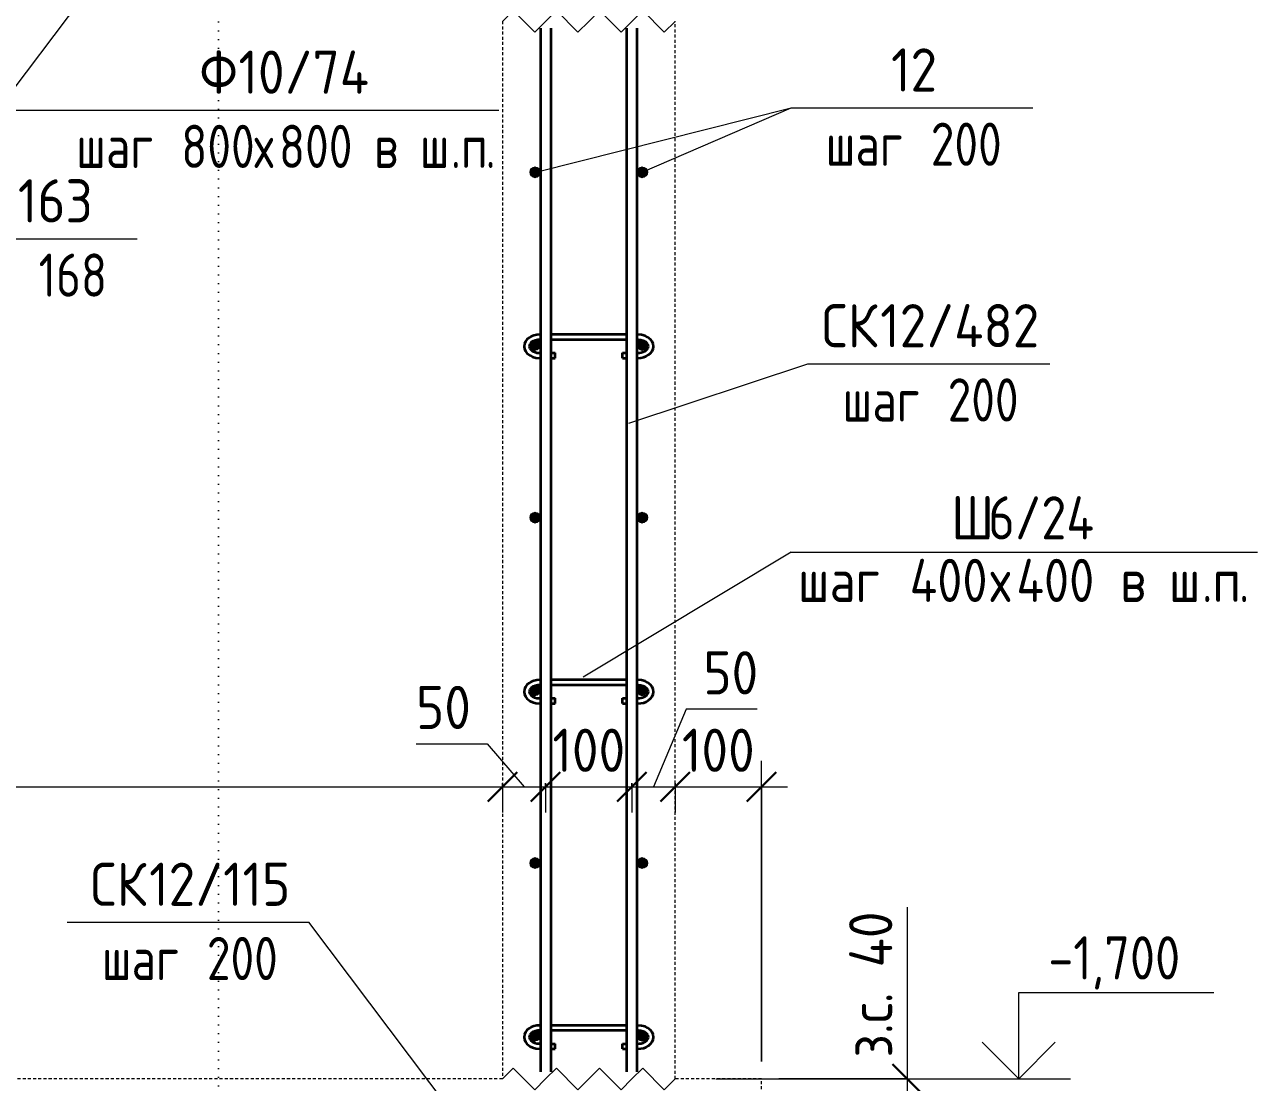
# Model space of a CAD drawing. Header units: millimetres. Extents: x 29094 to 49369, y -2577 to 78616.
# Drawn here: x 47941 to 49369, y -1704 to -479 of the extents above; entities that cross this region are included whole.
import ezdxf

# ---------------------------------------------------------------- set-up
doc = ezdxf.new("R2010")
doc.units = ezdxf.units.MM
doc.linetypes.add('01 Штриховая _4 мм_', pattern=[6, 3.5, -2.5])
doc.linetypes.add('04 Пунктир 10мм', pattern=[10, 0, -10])
for name, color, linetype, lineweight in [('AA_Dim', 7, 'Continuous', 9), ('AA_Dim-20', 7, 'Continuous', 9), ('AA_Oformlenie', 7, 'Continuous', 9), ('AA_Razrez', 7, 'Continuous', 9), ('AA_Vinoska', 7, 'Continuous', 9), ('AA_Visotnaya otmetka', 7, 'Continuous', 9), ('KR_Armatura', 7, 'Continuous', 20), ('KR_Armatura_Tonkie', 7, 'Continuous', 20)]:
    doc.layers.add(name, color=color, linetype=linetype, lineweight=lineweight)
doc.layers.add('AF_Stena_Опалубка', color=7, linetype='Continuous', lineweight=20, true_color=0x0063c6)
doc.layers.add('KR_Fundament', color=7, linetype='Continuous', lineweight=20, true_color=0x804000)
doc.styles.add('ISOCPEUR_2', font='isocpeur.TTF', dxfattribs={"width": 0.9, "height": 50})
doc.styles.add('ISOCPEUR_3', font='isocpeur.TTF', dxfattribs={"width": 0.8, "height": 50})
doc.styles.add('ISOCPEUR_4', font='isocpeur.TTF', dxfattribs={"width": 0.85, "height": 50})
doc.dimstyles.new('00_Точн_3_знака__прозр_', dxfattribs={"dimscale": 304.8, "dimtxt": 50.137748, "dimasz": 0.111549, "dimexe": 0.098425, "dimexo": 0.065617, "dimgap": 0.006562, "dimtad": 1, "dimdec": 3, "dimrnd": 0.001, "dimdsep": 46, "dimtxsty": 'ISOCPEUR_2', "dimblk1": 'OBLIQUE', "dimblk2": 'OBLIQUE', "dimsah": 1, "dimcen": 0.09, "dimdle": 0.098425, "dimazin": 0, "dimtfac": 1, "dimtdec": 4, "dimtix": 1, "dimtmove": 0, "dimatfit": 3, "dimfxl": 1, "dimtvp": 1, "dimtolj": 1, "dimtzin": 0, "dimlwd": 18, "dimlwe": 18, "dimarcsym": 2})
doc.dimstyles.new('00_Точн_3_знака__прозр__1', dxfattribs={"dimscale": 304.8, "dimtxt": 50.137748, "dimasz": 0.111549, "dimexe": 0.098425, "dimexo": 0.065617, "dimgap": 0.006562, "dimtad": 1, "dimdec": 3, "dimrnd": 0.001, "dimdsep": 46, "dimtxsty": 'ISOCPEUR_2', "dimblk1": 'OBLIQUE', "dimblk2": 'OBLIQUE', "dimsah": 1, "dimcen": 0.09, "dimdle": 0.098425, "dimazin": 0, "dimtfac": 1, "dimtdec": 4, "dimtix": 1, "dimtmove": 1, "dimatfit": 3, "dimfxl": 1, "dimtvp": 1, "dimtolj": 1, "dimtzin": 0, "dimlwd": 18, "dimlwe": 18, "dimarcsym": 2})

# ---------------------------------------------------------------- blocks, each defined once
blk = doc.blocks.new('Последовательность узлов - 3мм масшт20 маскировка-904226-В-В Арм')
at = {"layer": 'AA_Oformlenie'}
for p, q in [((76335, -475.1), (76347.5, -462.6)), ((76347.5, -462.6), (76372.5, -487.6)), ((76385, -475.1), (76397.5, -462.6)), ((76397.5, -462.6), (76422.5, -487.6)), ((76435, -475.1), (76447.5, -462.6)), ((76447.5, -462.6), (76472.5, -487.6)), ((76485, -475.1), (76497.5, -462.6)), ((76497.5, -462.6), (76522.5, -487.6)), ((76385, -475.1), (76372.5, -487.6)), ((76435, -475.1), (76422.5, -487.6)), ((76485, -475.1), (76472.5, -487.6)), ((76535, -475.1), (76522.5, -487.6))]:
    blk.add_line(p, q, dxfattribs=at)
blk = doc.blocks.new('Высотные отметки - Стрелка вверх-400292-В-В Арм')
at = {"layer": 'AA_Vinoska'}
for p, q in [((78422.9, -1600), (78648.9, -1600)), ((78422.9, -1700), (78422.9, -1600)), ((78422.9, -1700), (78380.5, -1657.6)), ((78422.9, -1700), (78465.3, -1657.6)), ((78362.9, -1700), (78482.9, -1700))]:
    blk.add_line(p, q, dxfattribs=at)
blk = doc.blocks.new('DIMBLOCK104-В-В Арм')
at = {"layer": 'AA_Dim-20', "color": 30, "lineweight": 30, "true_color": 0xff8000, "transparency": 16777216}
for p, q in [((47204.6, -1361.6), (47221.6, -1344.6)), ((48494.6, -1361.6), (48511.6, -1344.6)), ((47204.6, -1361.6), (47187.6, -1378.6)), ((48494.6, -1361.6), (48477.6, -1378.6))]:
    blk.add_line(p, q, dxfattribs=at)
at = {"layer": 'AA_Dim-20', "color": 30, "lineweight": 18, "true_color": 0xff8000, "transparency": 16777216}
for p, q in [((47204.6, -1357.5), (47204.6, -1391.6)), ((47204.6, -1361.6), (47204.6, -1357.5)), ((47204.6, -1361.6), (48494.6, -1361.6)), ((48494.6, -1357.5), (48494.6, -1391.6)), ((48494.6, -1361.6), (48494.6, -1357.5))]:
    blk.add_line(p, q, dxfattribs=at)
at = {"layer": 'AA_Dim-20', "color": 0, "lineweight": 18, "transparency": 16777216, "insert": (47791.9, -1294.4), "char_height": 50, "width": 138.494, "attachment_point": 1, "line_spacing_factor": 1.135194, "style": 'ISOCPEUR_2'}
blk.add_mtext('1290', dxfattribs=at)
blk = doc.blocks.new('_Oblique')
at = {"color": 0, "linetype": 'ByBlock', "lineweight": -2}
blk.add_line((-0.5, -0.5), (0.5, 0.5), dxfattribs=at)
blk = doc.blocks.new('DIMBLOCK105-В-В Арм')
at = {"layer": 'AA_Dim-20', "color": 30, "lineweight": 18, "true_color": 0xff8000, "transparency": 16777216}
for p, q in [((48394.5, -1312), (48477, -1312)), ((48477, -1312), (48519.6, -1361.6)), ((48494.6, -1357.5), (48494.6, -1391.6)), ((48494.6, -1361.6), (48494.6, -1357.5)), ((48494.6, -1361.6), (48544.6, -1361.6)), ((48544.6, -1357.5), (48544.6, -1391.6)), ((48544.6, -1361.6), (48544.6, -1357.5))]:
    blk.add_line(p, q, dxfattribs=at)
at = {"layer": 'AA_Dim-20', "color": 30, "lineweight": 30, "true_color": 0xff8000, "transparency": 16777216}
for p, q in [((48494.6, -1361.6), (48511.6, -1344.6)), ((48544.6, -1361.6), (48561.6, -1344.6)), ((48494.6, -1361.6), (48477.6, -1378.6)), ((48544.6, -1361.6), (48527.6, -1378.6))]:
    blk.add_line(p, q, dxfattribs=at)
at = {"layer": 'AA_Dim-20', "color": 0, "lineweight": 18, "transparency": 16777216, "insert": (48394.5, -1244.8), "char_height": 50, "width": 74.923, "attachment_point": 1, "line_spacing_factor": 1.135194, "style": 'ISOCPEUR_2'}
blk.add_mtext('50', dxfattribs=at)
blk = doc.blocks.new('DIMBLOCK106-В-В Арм')
at = {"layer": 'AA_Dim-20', "color": 30, "lineweight": 30, "true_color": 0xff8000, "transparency": 16777216}
for p, q in [((48544.6, -1361.6), (48561.6, -1344.6)), ((48644.6, -1361.6), (48661.6, -1344.6)), ((48544.6, -1361.6), (48527.6, -1378.6)), ((48644.6, -1361.6), (48627.6, -1378.6))]:
    blk.add_line(p, q, dxfattribs=at)
at = {"layer": 'AA_Dim-20', "color": 30, "lineweight": 18, "true_color": 0xff8000, "transparency": 16777216}
for p, q in [((48544.6, -1357.5), (48544.6, -1391.6)), ((48544.6, -1361.6), (48544.6, -1357.5)), ((48544.6, -1361.6), (48644.6, -1361.6)), ((48644.6, -1357.5), (48644.6, -1391.6)), ((48644.6, -1361.6), (48644.6, -1357.5))]:
    blk.add_line(p, q, dxfattribs=at)
at = {"layer": 'AA_Dim-20', "color": 0, "lineweight": 18, "transparency": 16777216, "insert": (48552.5, -1294.4), "char_height": 50, "width": 101.032, "attachment_point": 1, "line_spacing_factor": 1.135194, "style": 'ISOCPEUR_2'}
blk.add_mtext('100', dxfattribs=at)
blk = doc.blocks.new('DIMBLOCK107-В-В Арм')
at = {"layer": 'AA_Dim-20', "color": 30, "lineweight": 18, "true_color": 0xff8000, "transparency": 16777216}
for p, q in [((48707.2, -1271.8), (48669.6, -1361.6)), ((48789.6, -1271.8), (48707.2, -1271.8)), ((48644.6, -1357.5), (48644.6, -1391.6)), ((48644.6, -1361.6), (48644.6, -1357.5)), ((48644.6, -1361.6), (48694.6, -1361.6)), ((48694.6, -1357.5), (48694.6, -1391.6)), ((48694.6, -1361.6), (48694.6, -1357.5))]:
    blk.add_line(p, q, dxfattribs=at)
at = {"layer": 'AA_Dim-20', "color": 30, "lineweight": 30, "true_color": 0xff8000, "transparency": 16777216}
for p, q in [((48644.6, -1361.6), (48661.6, -1344.6)), ((48694.6, -1361.6), (48711.6, -1344.6)), ((48644.6, -1361.6), (48627.6, -1378.6)), ((48694.6, -1361.6), (48677.6, -1378.6))]:
    blk.add_line(p, q, dxfattribs=at)
at = {"layer": 'AA_Dim-20', "color": 0, "lineweight": 18, "transparency": 16777216, "insert": (48727.2, -1204.7), "char_height": 50, "width": 74.923, "attachment_point": 1, "line_spacing_factor": 1.135194, "style": 'ISOCPEUR_2'}
blk.add_mtext('50', dxfattribs=at)
blk = doc.blocks.new('DIMBLOCK108-В-В Арм')
at = {"layer": 'AA_Dim-20', "color": 30, "lineweight": 18, "true_color": 0xff8000, "transparency": 16777216}
for p, q in [((48794.6, -1680), (48794.6, -1331.6)), ((48694.6, -1357.5), (48694.6, -1391.6)), ((48694.6, -1361.6), (48694.6, -1357.5)), ((48694.6, -1361.6), (48824.6, -1361.6)), ((48794.6, -1361.6), (48794.6, -1680))]:
    blk.add_line(p, q, dxfattribs=at)
at = {"layer": 'AA_Dim-20', "color": 30, "lineweight": 30, "true_color": 0xff8000, "transparency": 16777216}
for p, q in [((48694.6, -1361.6), (48711.6, -1344.6)), ((48794.6, -1361.6), (48811.6, -1344.6)), ((48694.6, -1361.6), (48677.6, -1378.6)), ((48794.6, -1361.6), (48777.6, -1378.6))]:
    blk.add_line(p, q, dxfattribs=at)
at = {"layer": 'AA_Dim-20', "color": 0, "lineweight": 18, "transparency": 16777216, "insert": (48702.5, -1294.4), "char_height": 50, "width": 101.032, "attachment_point": 1, "line_spacing_factor": 1.135194, "style": 'ISOCPEUR_2'}
blk.add_mtext('100', dxfattribs=at)
blk = doc.blocks.new('DIMBLOCK115-В-В Арм')
at = {"layer": 'AA_Dim-20', "color": 30, "lineweight": 18, "true_color": 0xff8000, "transparency": 16777216}
for p, q in [((48963.3, -1501.1), (48963.3, -1695.2)), ((48963.3, -1670), (48963.3, -1770)), ((48963.3, -1695.2), (48963.3, -1720)), ((48814.6, -1700), (48993.3, -1700)), ((48963.3, -1700), (48814.6, -1700)), ((48774.6, -1740), (48993.3, -1740)), ((48963.3, -1740), (48774.6, -1740))]:
    blk.add_line(p, q, dxfattribs=at)
at = {"layer": 'AA_Dim-20', "color": 30, "lineweight": 30, "true_color": 0xff8000, "transparency": 16777216}
for p, q in [((48963.3, -1700), (48946.3, -1683)), ((48963.3, -1700), (48980.3, -1717)), ((48963.3, -1740), (48946.3, -1723)), ((48963.3, -1740), (48980.3, -1757))]:
    blk.add_line(p, q, dxfattribs=at)
at = {"layer": 'AA_Dim-20', "color": 0, "lineweight": 18, "transparency": 16777216, "insert": (48896.1, -1675.2), "char_height": 50, "width": 208.876, "attachment_point": 1, "rotation": 90, "line_spacing_factor": 1.135194, "style": 'ISOCPEUR_2'}
blk.add_mtext('з.с. 40', dxfattribs=at)
blk = doc.blocks.new('042_М_Арматуры - Диам длина поз _ Шаг-2260295-В-В Арм')
at = {"layer": 'AA_Vinoska'}
blk.add_line((78178.8, -871.7), (78458.8, -871.7), dxfattribs=at)
blk = doc.blocks.new('044_М_Универсальная с полкой - Марка_Комментарий полка 27-3828024-В-В Арм')
at = {"layer": 'AA_Vinoska'}
blk.add_line((78159.3, -1089.8), (78699.3, -1089.8), dxfattribs=at)
blk = doc.blocks.new('042_М_Арматуры - Диам длина поз _ Комментарий-2260297-В-В Арм')
at = {"layer": 'AA_Vinoska'}
blk.add_line((77320.9, -1518.6), (77600.9, -1518.6), dxfattribs=at)
blk = doc.blocks.new('042_М_Арматуры - Диам длина поз _ Комментарий полка 25-3827468-В-В Арм')
at = {"layer": 'AA_Vinoska'}
blk.add_line((77575.7, -2247.7), (78075.7, -2247.7), dxfattribs=at)

msp = doc.modelspace()

# ---------------------------------------------------------------- hatches: boundary and pattern name
at = {"layer": 'KR_Armatura', "lineweight": 9}
h = msp.add_hatch(color=256, dxfattribs=at)
edge = h.paths.add_edge_path()
edge.add_arc((48532.5748, -650), 6, 0, 360)
for points in [[(48532.5748, -656), (48537.7709, -653), (48537.7709, -647), (48532.5748, -644), (48527.3786, -647), (48527.3786, -653)], [(48656.5748, -656), (48661.7709, -653), (48661.7709, -647), (48656.5748, -644), (48651.3786, -647), (48651.3786, -653)], [(48532.5748, -856), (48537.7709, -853), (48537.7709, -847), (48532.5748, -844), (48527.3786, -847), (48527.3786, -853)], [(48656.5748, -856), (48661.7709, -853), (48661.7709, -847), (48656.5748, -844), (48651.3786, -847), (48651.3786, -853)], [(48532.5748, -1056), (48537.7709, -1053), (48537.7709, -1047), (48532.5748, -1044), (48527.3786, -1047), (48527.3786, -1053)], [(48656.5748, -1056), (48661.7709, -1053), (48661.7709, -1047), (48656.5748, -1044), (48651.3786, -1047), (48651.3786, -1053)], [(48532.5748, -1256), (48537.7709, -1253), (48537.7709, -1247), (48532.5748, -1244), (48527.3786, -1247), (48527.3786, -1253)], [(48656.5748, -1256), (48661.7709, -1253), (48661.7709, -1247), (48656.5748, -1244), (48651.3786, -1247), (48651.3786, -1253)], [(48532.5748, -1456), (48537.7709, -1453), (48537.7709, -1447), (48532.5748, -1444), (48527.3786, -1447), (48527.3786, -1453)], [(48656.5748, -1456), (48661.7709, -1453), (48661.7709, -1447), (48656.5748, -1444), (48651.3786, -1447), (48651.3786, -1453)], [(48532.5748, -1656), (48537.7709, -1653), (48537.7709, -1647), (48532.5748, -1644), (48527.3786, -1647), (48527.3786, -1653)], [(48656.5748, -1656), (48661.7709, -1653), (48661.7709, -1647), (48656.5748, -1644), (48651.3786, -1647), (48651.3786, -1653)]]:
    msp.add_hatch(color=256, dxfattribs=at).paths.add_polyline_path(points)
h = msp.add_hatch(color=256, dxfattribs=at)
edge = h.paths.add_edge_path()
edge.add_arc((48656.5748, -650), 6, 0, 360)
h = msp.add_hatch(color=256, dxfattribs=at)
edge = h.paths.add_edge_path()
edge.add_arc((48532.5748, -850), 6, 0, 360)
h = msp.add_hatch(color=256, dxfattribs=at)
edge = h.paths.add_edge_path()
edge.add_arc((48656.5748, -850), 6, 0, 360)
h = msp.add_hatch(color=256, dxfattribs=at)
edge = h.paths.add_edge_path()
edge.add_arc((48532.5748, -1050), 6, 0, 360)
h = msp.add_hatch(color=256, dxfattribs=at)
edge = h.paths.add_edge_path()
edge.add_arc((48656.5748, -1050), 6, 0, 360)
h = msp.add_hatch(color=256, dxfattribs=at)
edge = h.paths.add_edge_path()
edge.add_arc((48532.5748, -1250), 6, 0, 360)
h = msp.add_hatch(color=256, dxfattribs=at)
edge = h.paths.add_edge_path()
edge.add_arc((48656.5748, -1250), 6, 0, 360)
h = msp.add_hatch(color=256, dxfattribs=at)
edge = h.paths.add_edge_path()
edge.add_arc((48532.5748, -1450), 6, 0, 360)
h = msp.add_hatch(color=256, dxfattribs=at)
edge = h.paths.add_edge_path()
edge.add_arc((48656.5748, -1450), 6, 0, 360)
h = msp.add_hatch(color=256, dxfattribs=at)
edge = h.paths.add_edge_path()
edge.add_arc((48532.5748, -1650), 6, 0, 360)
h = msp.add_hatch(color=256, dxfattribs=at)
edge = h.paths.add_edge_path()
edge.add_arc((48656.5748, -1650), 6, 0, 360)

# ---------------------------------------------------------------- linework, layer by layer
at = {"layer": 'AA_Razrez', "color": 7, "linetype": '04 Пунктир 10мм', "true_color": 0xffffff}
msp.add_line((48165.9293, 655.2556), (48165.9293, -2532.5839), dxfattribs=at)
at = {"layer": 'AA_Vinoska'}
for p, q in [((48104.338, -320.0537), (47909.5809, -578.0342)), ((47909.5809, -578.0342), (47990.5191, -578.0342)), ((48533.1584, -649.7702), (48828.839, -575.5328)), ((48656.5748, -650), (48828.839, -575.5328)), ((48640.8024, -940.6447), (48848.4148, -871.6867)), ((48588.2644, -1234.4382), (48828.839, -1089.768)), ((48436.7579, -1738.9768), (48270.5191, -1518.5966))]:
    msp.add_line(p, q, dxfattribs=at)
at = {"layer": 'AA_Visotnaya otmetka', "color": 92, "true_color": 0x00cc00}
for p, q in [((48741.6306, -1700), (48905.5944, -1700)), ((48905.5944, -1700), (49092.4849, -1700))]:
    msp.add_line(p, q, dxfattribs=at)
at = {"layer": 'AF_Stena_Опалубка', "linetype": '01 Штриховая _4 мм_'}
for p, q in [((48494.5748, -475.038), (48494.5748, -1700)), ((48694.5748, -1700), (48694.5748, -475.038))]:
    msp.add_line(p, q, dxfattribs=at)
at = {"layer": 'KR_Armatura', "lineweight": 9}
for p, q in [((48532.5748, -644), (48527.3786, -647)), ((48527.3786, -647), (48527.3786, -653)), ((48527.3786, -653), (48532.5748, -656)), ((48537.7709, -647), (48532.5748, -644)), ((48532.5748, -656), (48537.7709, -653)), ((48537.7709, -653), (48537.7709, -647)), ((48656.5748, -644), (48651.3786, -647)), ((48651.3786, -647), (48651.3786, -653)), ((48651.3786, -653), (48656.5748, -656)), ((48661.7709, -647), (48656.5748, -644)), ((48656.5748, -656), (48661.7709, -653)), ((48661.7709, -653), (48661.7709, -647)), ((48532.5748, -844), (48527.3786, -847)), ((48527.3786, -847), (48527.3786, -853)), ((48527.3786, -853), (48532.5748, -856)), ((48537.7709, -847), (48532.5748, -844)), ((48532.5748, -856), (48537.7709, -853)), ((48537.7709, -853), (48537.7709, -847)), ((48656.5748, -844), (48651.3786, -847)), ((48651.3786, -847), (48651.3786, -853)), ((48651.3786, -853), (48656.5748, -856)), ((48661.7709, -847), (48656.5748, -844)), ((48656.5748, -856), (48661.7709, -853)), ((48661.7709, -853), (48661.7709, -847)), ((48532.5748, -1044), (48527.3786, -1047)), ((48527.3786, -1047), (48527.3786, -1053)), ((48527.3786, -1053), (48532.5748, -1056)), ((48537.7709, -1047), (48532.5748, -1044)), ((48532.5748, -1056), (48537.7709, -1053)), ((48537.7709, -1053), (48537.7709, -1047)), ((48656.5748, -1044), (48651.3786, -1047)), ((48651.3786, -1047), (48651.3786, -1053)), ((48651.3786, -1053), (48656.5748, -1056)), ((48661.7709, -1047), (48656.5748, -1044)), ((48656.5748, -1056), (48661.7709, -1053)), ((48661.7709, -1053), (48661.7709, -1047)), ((48532.5748, -1244), (48527.3786, -1247)), ((48527.3786, -1247), (48527.3786, -1253)), ((48527.3786, -1253), (48532.5748, -1256)), ((48537.7709, -1247), (48532.5748, -1244)), ((48532.5748, -1256), (48537.7709, -1253)), ((48537.7709, -1253), (48537.7709, -1247)), ((48656.5748, -1244), (48651.3786, -1247)), ((48651.3786, -1247), (48651.3786, -1253)), ((48651.3786, -1253), (48656.5748, -1256)), ((48661.7709, -1247), (48656.5748, -1244)), ((48656.5748, -1256), (48661.7709, -1253)), ((48661.7709, -1253), (48661.7709, -1247)), ((48532.5748, -1444), (48527.3786, -1447)), ((48527.3786, -1447), (48527.3786, -1453)), ((48527.3786, -1453), (48532.5748, -1456)), ((48537.7709, -1447), (48532.5748, -1444)), ((48532.5748, -1456), (48537.7709, -1453)), ((48537.7709, -1453), (48537.7709, -1447)), ((48656.5748, -1444), (48651.3786, -1447)), ((48651.3786, -1447), (48651.3786, -1453)), ((48651.3786, -1453), (48656.5748, -1456)), ((48661.7709, -1447), (48656.5748, -1444)), ((48656.5748, -1456), (48661.7709, -1453)), ((48661.7709, -1453), (48661.7709, -1447)), ((48532.5748, -1644), (48527.3786, -1647)), ((48527.3786, -1647), (48527.3786, -1653)), ((48527.3786, -1653), (48532.5748, -1656)), ((48537.7709, -1647), (48532.5748, -1644)), ((48532.5748, -1656), (48537.7709, -1653)), ((48537.7709, -1653), (48537.7709, -1647)), ((48656.5748, -1644), (48651.3786, -1647)), ((48651.3786, -1647), (48651.3786, -1653)), ((48651.3786, -1653), (48656.5748, -1656)), ((48661.7709, -1647), (48656.5748, -1644)), ((48656.5748, -1656), (48661.7709, -1653)), ((48661.7709, -1653), (48661.7709, -1647))]:
    msp.add_line(p, q, dxfattribs=at)
for centre in [(48532.5748, -650), (48656.5748, -650), (48532.5748, -850), (48656.5748, -850), (48532.5748, -1050), (48656.5748, -1050), (48532.5748, -1250), (48656.5748, -1250), (48532.5748, -1450), (48656.5748, -1450), (48532.5748, -1650), (48656.5748, -1650)]:
    msp.add_circle(centre, 6, dxfattribs=at)
at = {"layer": 'KR_Armatura_Tonkie', "lineweight": 35}
for p, q in [((48538.5748, -483.2984), (48538.5748, -1692)), ((48550.5748, -483.2984), (48550.5748, -1692)), ((48638.5748, -1692), (48638.5748, -483.2984)), ((48650.5748, -1692), (48650.5748, -483.2984)), ((48525.2361, -841.6571), (48522.9222, -843.6534)), ((48527.9596, -840.0751), (48525.2361, -841.6571)), ((48530.9912, -838.9283), (48527.9596, -840.0751)), ((48534.2306, -838.233), (48530.9912, -838.9283)), ((48537.5748, -838), (48534.2306, -838.233)), ((48538.5748, -838), (48537.5748, -838)), ((48638.5748, -838), (48550.5748, -838)), ((48651.5748, -838), (48650.5748, -838)), ((48651.7849, -838.0009), (48651.5748, -838)), ((48655.7427, -838.3638), (48651.7849, -838.0009)), ((48659.7063, -839.4462), (48655.7427, -838.3638)), ((48662.5964, -840.8128), (48659.7063, -839.4462)), ((48666.2273, -843.6534), (48662.5964, -840.8128)), ((48519.9751, -848.725), (48519.5748, -851.6066)), ((48519.5748, -851.6066), (48519.9751, -854.4882)), ((48521.128, -846.0313), (48519.9751, -848.725)), ((48519.9751, -854.4882), (48521.128, -857.1819)), ((48522.9222, -843.6534), (48521.128, -846.0313)), ((48526.3051, -849.064), (48525.5748, -851.6066)), ((48525.5748, -851.6066), (48525.9399, -852.8779)), ((48525.9399, -852.8779), (48526.3051, -854.1492)), ((48527.2832, -847.7743), (48526.3051, -849.064)), ((48526.3051, -854.1492), (48527.2832, -855.4389)), ((48528.7002, -846.5561), (48527.2832, -847.7743)), ((48527.2832, -855.4389), (48529.5646, -857.2109)), ((48529.5646, -846.0023), (48528.7002, -846.5561)), ((48531.5644, -845.0587), (48529.5646, -846.0023)), ((48533.8497, -844.39), (48531.5644, -845.0587)), ((48535.6867, -844.0984), (48533.8497, -844.39)), ((48537.5748, -844), (48535.6867, -844.0984)), ((48538.5748, -844), (48537.5748, -844)), ((48638.5748, -844), (48550.5748, -844)), ((48651.5748, -844), (48650.5748, -844)), ((48652.2066, -844.011), (48651.5748, -844)), ((48654.6962, -844.2719), (48652.2066, -844.011)), ((48657.5851, -845.0587), (48654.6962, -844.2719)), ((48659.5849, -846.0023), (48657.5851, -845.0587)), ((48661.8663, -847.7743), (48659.5849, -846.0023)), ((48660.4493, -856.6571), (48661.8663, -855.4389)), ((48662.8444, -849.064), (48661.8663, -847.7743)), ((48661.8663, -855.4389), (48662.8444, -854.1492)), ((48663.2096, -850.3353), (48662.8444, -849.064)), ((48662.8444, -854.1492), (48663.5748, -851.6066)), ((48663.5748, -851.6066), (48663.2096, -850.3353)), ((48668.0215, -846.0313), (48666.2273, -843.6534)), ((48669.1744, -848.725), (48668.0215, -846.0313)), ((48668.0215, -857.1819), (48669.1744, -854.4882)), ((48669.5748, -851.6066), (48669.1744, -848.725)), ((48669.1744, -854.4882), (48669.5748, -851.6066)), ((48521.128, -857.1819), (48522.9222, -859.5598)), ((48522.9222, -859.5598), (48526.5531, -862.4004)), ((48526.5531, -862.4004), (48529.4432, -863.767)), ((48529.4432, -863.767), (48533.4068, -864.8494)), ((48529.5646, -857.2109), (48531.5644, -858.1545)), ((48531.5644, -858.1545), (48534.4533, -858.9413)), ((48533.4068, -864.8494), (48537.3646, -865.2123)), ((48534.4533, -858.9413), (48536.9429, -859.2022)), ((48536.9429, -859.2022), (48537.5748, -859.2132)), ((48537.3646, -865.2123), (48537.5748, -865.2132)), ((48537.5748, -859.2132), (48538.5748, -859.2132)), ((48537.5748, -865.2132), (48538.5748, -865.2132)), ((48550.5748, -859.2132), (48555.5748, -859.2132)), ((48550.5748, -865.2132), (48555.5748, -865.2132)), ((48555.5748, -865.2132), (48555.5748, -859.2132)), ((48633.5748, -859.2132), (48638.5748, -859.2132)), ((48633.5748, -865.2132), (48633.5748, -859.2132)), ((48633.5748, -865.2132), (48638.5748, -865.2132)), ((48650.5748, -859.2132), (48651.5748, -859.2132)), ((48650.5748, -865.2132), (48651.5748, -865.2132)), ((48651.5748, -859.2132), (48653.4628, -859.1148)), ((48651.5748, -865.2132), (48654.919, -864.9802)), ((48653.4628, -859.1148), (48655.2998, -858.8232)), ((48654.919, -864.9802), (48658.1583, -864.2849)), ((48655.2998, -858.8232), (48657.5851, -858.1545)), ((48657.5851, -858.1545), (48659.5849, -857.2109)), ((48658.1583, -864.2849), (48661.1899, -863.1382)), ((48659.5849, -857.2109), (48660.4493, -856.6571)), ((48661.1899, -863.1382), (48663.9134, -861.5561)), ((48663.9134, -861.5561), (48666.2273, -859.5598)), ((48666.2273, -859.5598), (48668.0215, -857.1819)), ((48525.2361, -1241.6571), (48522.9222, -1243.6534)), ((48527.9596, -1240.0751), (48525.2361, -1241.6571)), ((48530.9912, -1238.9283), (48527.9596, -1240.0751)), ((48534.2306, -1238.233), (48530.9912, -1238.9283)), ((48537.5748, -1238), (48534.2306, -1238.233)), ((48538.5748, -1238), (48537.5748, -1238)), ((48638.5748, -1238), (48550.5748, -1238)), ((48651.5748, -1238), (48650.5748, -1238)), ((48651.7849, -1238.0009), (48651.5748, -1238)), ((48655.7427, -1238.3638), (48651.7849, -1238.0009)), ((48659.7063, -1239.4462), (48655.7427, -1238.3638)), ((48662.5964, -1240.8128), (48659.7063, -1239.4462)), ((48666.2273, -1243.6534), (48662.5964, -1240.8128)), ((48519.9751, -1248.725), (48519.5748, -1251.6066)), ((48519.5748, -1251.6066), (48519.9751, -1254.4882)), ((48521.128, -1246.0313), (48519.9751, -1248.725)), ((48519.9751, -1254.4882), (48521.128, -1257.1819)), ((48522.9222, -1243.6534), (48521.128, -1246.0313)), ((48525.9399, -1250.3353), (48525.5748, -1251.6066)), ((48525.5748, -1251.6066), (48526.3051, -1254.1492)), ((48526.3051, -1249.064), (48525.9399, -1250.3353)), ((48527.2832, -1247.7743), (48526.3051, -1249.064)), ((48526.3051, -1254.1492), (48527.2832, -1255.4389)), ((48528.7002, -1246.5561), (48527.2832, -1247.7743)), ((48527.2832, -1255.4389), (48529.5646, -1257.2109)), ((48529.5646, -1246.0023), (48528.7002, -1246.5561)), ((48531.5644, -1245.0587), (48529.5646, -1246.0023)), ((48533.8497, -1244.39), (48531.5644, -1245.0587)), ((48535.6867, -1244.0984), (48533.8497, -1244.39)), ((48537.5748, -1244), (48535.6867, -1244.0984)), ((48538.5748, -1244), (48537.5748, -1244)), ((48638.5748, -1244), (48550.5748, -1244)), ((48651.5748, -1244), (48650.5748, -1244)), ((48652.2066, -1244.011), (48651.5748, -1244)), ((48654.6962, -1244.2719), (48652.2066, -1244.011)), ((48657.5851, -1245.0587), (48654.6962, -1244.2719)), ((48659.5849, -1246.0023), (48657.5851, -1245.0587)), ((48661.8663, -1247.7743), (48659.5849, -1246.0023)), ((48660.4493, -1256.6571), (48661.8663, -1255.4389)), ((48662.8444, -1249.064), (48661.8663, -1247.7743)), ((48661.8663, -1255.4389), (48662.8444, -1254.1492)), ((48663.5748, -1251.6066), (48662.8444, -1249.064)), ((48662.8444, -1254.1492), (48663.2096, -1252.8779)), ((48663.2096, -1252.8779), (48663.5748, -1251.6066)), ((48668.0215, -1246.0313), (48666.2273, -1243.6534)), ((48669.1744, -1248.725), (48668.0215, -1246.0313)), ((48668.0215, -1257.1819), (48669.1744, -1254.4882)), ((48669.5748, -1251.6066), (48669.1744, -1248.725)), ((48669.1744, -1254.4882), (48669.5748, -1251.6066)), ((48521.128, -1257.1819), (48522.9222, -1259.5598)), ((48522.9222, -1259.5598), (48526.5531, -1262.4004)), ((48526.5531, -1262.4004), (48529.4432, -1263.767)), ((48529.4432, -1263.767), (48533.4068, -1264.8494)), ((48529.5646, -1257.2109), (48531.5644, -1258.1545)), ((48531.5644, -1258.1545), (48534.4533, -1258.9413)), ((48533.4068, -1264.8494), (48537.3646, -1265.2123)), ((48534.4533, -1258.9413), (48536.9429, -1259.2022)), ((48536.9429, -1259.2022), (48537.5748, -1259.2132)), ((48537.3646, -1265.2123), (48537.5748, -1265.2132)), ((48537.5748, -1259.2132), (48538.5748, -1259.2132)), ((48537.5748, -1265.2132), (48538.5748, -1265.2132)), ((48550.5748, -1259.2132), (48555.5748, -1259.2132)), ((48550.5748, -1265.2132), (48555.5748, -1265.2132)), ((48555.5748, -1265.2132), (48555.5748, -1259.2132)), ((48633.5748, -1259.2132), (48638.5748, -1259.2132)), ((48633.5748, -1265.2132), (48633.5748, -1259.2132)), ((48633.5748, -1265.2132), (48638.5748, -1265.2132)), ((48650.5748, -1259.2132), (48651.5748, -1259.2132)), ((48650.5748, -1265.2132), (48651.5748, -1265.2132)), ((48651.5748, -1259.2132), (48653.4628, -1259.1148)), ((48651.5748, -1265.2132), (48654.919, -1264.9802)), ((48653.4628, -1259.1148), (48655.2998, -1258.8232)), ((48654.919, -1264.9802), (48658.1583, -1264.2849)), ((48655.2998, -1258.8232), (48657.5851, -1258.1545)), ((48657.5851, -1258.1545), (48659.5849, -1257.2109)), ((48658.1583, -1264.2849), (48661.1899, -1263.1382)), ((48659.5849, -1257.2109), (48660.4493, -1256.6571)), ((48661.1899, -1263.1382), (48663.9134, -1261.5561)), ((48663.9134, -1261.5561), (48666.2273, -1259.5598)), ((48666.2273, -1259.5598), (48668.0215, -1257.1819)), ((48525.2361, -1641.6571), (48522.9222, -1643.6534)), ((48527.9596, -1640.0751), (48525.2361, -1641.6571)), ((48530.9912, -1638.9283), (48527.9596, -1640.0751)), ((48534.2306, -1638.233), (48530.9912, -1638.9283)), ((48537.5748, -1638), (48534.2306, -1638.233)), ((48538.5748, -1638), (48537.5748, -1638)), ((48638.5748, -1638), (48550.5748, -1638)), ((48651.5748, -1638), (48650.5748, -1638)), ((48651.7849, -1638.0009), (48651.5748, -1638)), ((48655.7427, -1638.3638), (48651.7849, -1638.0009)), ((48659.7063, -1639.4462), (48655.7427, -1638.3638)), ((48662.5964, -1640.8128), (48659.7063, -1639.4462)), ((48666.2273, -1643.6534), (48662.5964, -1640.8128)), ((48519.9751, -1648.725), (48519.5748, -1651.6066)), ((48519.5748, -1651.6066), (48519.9751, -1654.4882)), ((48521.128, -1646.0313), (48519.9751, -1648.725)), ((48519.9751, -1654.4882), (48521.128, -1657.1819)), ((48522.9222, -1643.6534), (48521.128, -1646.0313)), ((48525.9399, -1650.3353), (48525.5748, -1651.6066)), ((48525.5748, -1651.6066), (48526.3051, -1654.1492)), ((48526.3051, -1649.064), (48525.9399, -1650.3353)), ((48527.2832, -1647.7743), (48526.3051, -1649.064)), ((48526.3051, -1654.1492), (48527.2832, -1655.4389)), ((48528.7002, -1646.5561), (48527.2832, -1647.7743)), ((48527.2832, -1655.4389), (48529.5646, -1657.2109)), ((48529.5646, -1646.0023), (48528.7002, -1646.5561)), ((48531.5644, -1645.0587), (48529.5646, -1646.0023)), ((48533.8497, -1644.39), (48531.5644, -1645.0587)), ((48535.6867, -1644.0984), (48533.8497, -1644.39)), ((48537.5748, -1644), (48535.6867, -1644.0984)), ((48538.5748, -1644), (48537.5748, -1644)), ((48638.5748, -1644), (48550.5748, -1644)), ((48651.5748, -1644), (48650.5748, -1644)), ((48652.2066, -1644.011), (48651.5748, -1644)), ((48654.6962, -1644.2719), (48652.2066, -1644.011)), ((48657.5851, -1645.0587), (48654.6962, -1644.2719)), ((48659.5849, -1646.0023), (48657.5851, -1645.0587)), ((48661.8663, -1647.7743), (48659.5849, -1646.0023)), ((48660.4493, -1656.6571), (48661.8663, -1655.4389)), ((48662.8444, -1649.064), (48661.8663, -1647.7743)), ((48661.8663, -1655.4389), (48662.8444, -1654.1492)), ((48663.5748, -1651.6066), (48662.8444, -1649.064)), ((48662.8444, -1654.1492), (48663.2096, -1652.8779)), ((48663.2096, -1652.8779), (48663.5748, -1651.6066)), ((48668.0215, -1646.0313), (48666.2273, -1643.6534)), ((48669.1744, -1648.725), (48668.0215, -1646.0313)), ((48668.0215, -1657.1819), (48669.1744, -1654.4882)), ((48669.5748, -1651.6066), (48669.1744, -1648.725)), ((48669.1744, -1654.4882), (48669.5748, -1651.6066)), ((48521.128, -1657.1819), (48522.9222, -1659.5598)), ((48522.9222, -1659.5598), (48526.5531, -1662.4004)), ((48526.5531, -1662.4004), (48529.4432, -1663.767)), ((48529.4432, -1663.767), (48533.4068, -1664.8494)), ((48529.5646, -1657.2109), (48531.5644, -1658.1545)), ((48531.5644, -1658.1545), (48534.4533, -1658.9413)), ((48533.4068, -1664.8494), (48537.3646, -1665.2123)), ((48534.4533, -1658.9413), (48536.9429, -1659.2022)), ((48536.9429, -1659.2022), (48537.5748, -1659.2132)), ((48537.3646, -1665.2123), (48537.5748, -1665.2132)), ((48537.5748, -1659.2132), (48538.5748, -1659.2132)), ((48537.5748, -1665.2132), (48538.5748, -1665.2132)), ((48550.5748, -1659.2132), (48555.5748, -1659.2132)), ((48550.5748, -1665.2132), (48555.5748, -1665.2132)), ((48555.5748, -1665.2132), (48555.5748, -1659.2132)), ((48633.5748, -1659.2132), (48638.5748, -1659.2132)), ((48633.5748, -1665.2132), (48633.5748, -1659.2132)), ((48633.5748, -1665.2132), (48638.5748, -1665.2132)), ((48650.5748, -1659.2132), (48651.5748, -1659.2132)), ((48650.5748, -1665.2132), (48651.5748, -1665.2132)), ((48651.5748, -1659.2132), (48653.4628, -1659.1148)), ((48651.5748, -1665.2132), (48654.919, -1664.9802)), ((48653.4628, -1659.1148), (48655.2998, -1658.8232)), ((48654.919, -1664.9802), (48658.1583, -1664.2849)), ((48655.2998, -1658.8232), (48657.5851, -1658.1545)), ((48657.5851, -1658.1545), (48659.5849, -1657.2109)), ((48658.1583, -1664.2849), (48661.1899, -1663.1382)), ((48659.5849, -1657.2109), (48660.4493, -1656.6571)), ((48661.1899, -1663.1382), (48663.9134, -1661.5561)), ((48663.9134, -1661.5561), (48666.2273, -1659.5598)), ((48666.2273, -1659.5598), (48668.0215, -1657.1819))]:
    msp.add_line(p, q, dxfattribs=at)
at = {"layer": 'KR_Fundament', "linetype": '01 Штриховая _4 мм_'}
for p, q in [((48494.5748, -1700), (47204.5748, -1700)), ((48794.5748, -1700), (48694.5748, -1700)), ((48794.5748, -2000), (48794.5748, -1700))]:
    msp.add_line(p, q, dxfattribs=at)

# ---------------------------------------------------------------- block references
at = {"layer": 'AA_Oformlenie'}
for p in [(-27840.4252, -0.2348), (-27840.4252, -1224.9364)]:
    msp.add_blockref('Последовательность узлов - 3мм масшт20 маскировка-904226-В-В Арм', p, dxfattribs=at)
at = {"layer": 'AA_Vinoska'}
for name, p in [('042_М_Арматуры - Диам длина поз _ Комментарий полка 25-3827468-В-В Арм', (-29585.1942, 1669.6927)), ('042_М_Арматуры - Диам длина поз _ Комментарий-2260297-В-В Арм', (-28492.1053, 943.0638)), ('042_М_Арматуры - Диам длина поз _ Комментарий-2260297-В-В Арм', (-29529.4871, 791.4537)), ('042_М_Арматуры - Диам длина поз _ Шаг-2260295-В-В Арм', (-29330.4252, 0)), ('044_М_Универсальная с полкой - Марка_Комментарий полка 27-3828024-В-В Арм', (-29330.4252, 0)), ('042_М_Арматуры - Диам длина поз _ Комментарий-2260297-В-В Арм', (-29330.4252, 0)), ('Высотные отметки - Стрелка вверх-400292-В-В Арм', (-29330.4252, 0))]:
    msp.add_blockref(name, p, dxfattribs=at)

# ---------------------------------------------------------------- texts
at = {"layer": 'AA_Vinoska', "char_height": 50, "attachment_point": 1}
for s, insert, width, style in [('\\fISOCPEUR|b0|i0|c204|p34|;\\W.9;Ф', (48143.6919, -509.0292), 54.835425, 'ISOCPEUR_2'), ('10/74', (48188.9356, -509.0292), 187.594875, 'ISOCPEUR_2'), ('12', (48944.6418, -506.5279), 66.379725, 'ISOCPEUR_2'), (' 800', (48097.1802, -595.0103), 133.4008, 'ISOCPEUR_3'), ('800 ', (48235.8219, -595.0103), 133.4008, 'ISOCPEUR_3'), ('\\fISOCPEUR|b0|i0|c204|p34|;\\W.8; ', (48374.4636, -595.0103), 29.5021, 'ISOCPEUR_3'), (' 200', (48965.1801, -592.5089), 133.4008, 'ISOCPEUR_3'), ('шаг', (48000.8719, -595.0103), 116.7257, 'ISOCPEUR_3'), ('\\fISOCPEUR|b0|i0|c204|p34|;\\W.8;х', (48207.2469, -595.0103), 34.6329, 'ISOCPEUR_3'), ('\\fISOCPEUR|b0|i0|c204|p34|;\\W.8;в', (48345.8886, -595.0103), 34.6329, 'ISOCPEUR_3'), ('\\fISOCPEUR|b0|i0|c204|p34|;\\W.8;ш', (48398.8052, -595.0103), 43.6118, 'ISOCPEUR_3'), ('\\fISOCPEUR|b0|i0|c204|p34|;\\W.8;п', (48446.4302, -595.0103), 34.6329, 'ISOCPEUR_3'), ('шаг', (48868.8718, -592.5089), 116.7257, 'ISOCPEUR_3'), ('\\fISOCPEUR|b0|i0|c204|p34|;\\W.8;.', (48434.7886, -595.0103), 14.1097, 'ISOCPEUR_3'), ('\\fISOCPEUR|b0|i0|c204|p34|;\\W.8;.', (48475.0052, -595.0103), 14.1097, 'ISOCPEUR_3'), ('12/163', (47847.7701, -658.138), 210.683475, 'ISOCPEUR_2'), (' 168', (47932.0384, -744.119), 123.1392, 'ISOCPEUR_3'), ('СК', (48864.2276, -802.6817), 82.253137, 'ISOCPEUR_2'), ('12/482', (48932.0933, -802.6817), 226.556887, 'ISOCPEUR_2'), (' 200', (48984.756, -888.6627), 133.4008, 'ISOCPEUR_3'), ('шаг', (48888.4476, -888.6627), 116.7257, 'ISOCPEUR_3'), ('\\fISOCPEUR|b0|i0|c204|p34|;\\W.85;Ш', (49014.519, -1025.2274), 51.789012, 'ISOCPEUR_4'), ('6/24', (49057.2492, -1025.2274), 151.278431, 'ISOCPEUR_4'), (' 400', (48939.1116, -1097.6708), 145.826956, 'ISOCPEUR_4'), ('400 ', (49089.7918, -1097.6708), 145.826956, 'ISOCPEUR_4'), ('\\fISOCPEUR|b0|i0|c204|p34|;\\W.85; ', (49240.472, -1097.6708), 31.345981, 'ISOCPEUR_4'), ('шаг', (48836.784, -1097.6708), 124.021056, 'ISOCPEUR_4'), ('\\fISOCPEUR|b0|i0|c204|p34|;\\W.85;х', (49059.4309, -1097.6708), 36.797456, 'ISOCPEUR_4'), ('\\fISOCPEUR|b0|i0|c204|p34|;\\W.85;в', (49210.1111, -1097.6708), 36.797456, 'ISOCPEUR_4'), ('\\fISOCPEUR|b0|i0|c204|p34|;\\W.85;ш', (49266.3351, -1097.6708), 46.337537, 'ISOCPEUR_4'), ('\\fISOCPEUR|b0|i0|c204|p34|;\\W.85;п', (49316.9366, -1097.6708), 36.797456, 'ISOCPEUR_4'), ('\\fISOCPEUR|b0|i0|c204|p34|;\\W.85;.', (49304.5673, -1097.6708), 14.991556, 'ISOCPEUR_4'), ('\\fISOCPEUR|b0|i0|c204|p34|;\\W.85;.', (49347.2976, -1097.6708), 14.991556, 'ISOCPEUR_4'), ('СК', (48017.5819, -1449.5916), 82.253137, 'ISOCPEUR_2'), ('12/115', (48085.4475, -1449.5916), 199.139175, 'ISOCPEUR_2'), (' 200', (48126.8602, -1535.5727), 133.4008, 'ISOCPEUR_3'), ('шаг', (48030.5519, -1535.5727), 116.7257, 'ISOCPEUR_3')]:
    msp.add_mtext(s, dxfattribs=dict(at, insert=insert, width=width, style=style))
at = {"layer": 'AA_Visotnaya otmetka', "color": 92, "true_color": 0x00cc00, "insert": (49126.78, -1534.8641), "char_height": 50, "width": 181.691784, "attachment_point": 1, "line_spacing_factor": 1.135194, "style": 'ISOCPEUR_4'}
msp.add_mtext('-1,700', dxfattribs=at)

# ---------------------------------------------------------------- dimensions: what is measured, and where the dimension line sits
at = {"layer": 'AA_Dim', "color": 30, "lineweight": 18, "true_color": 0xff8000}
for base, p1, p2, picture, middle in [((48694.5748, -1361.5641), (48644.5748, -1337.5225), (48694.5748, -1337.5225), 'DIMBLOCK107-В-В Арм', (48764.6374, -1238.033)), ((48544.5748, -1361.5641), (48494.5748, -1337.5225), (48544.5748, -1337.5225), 'DIMBLOCK105-В-В Арм', (48431.9846, -1278.1573))]:
    dim = msp.add_linear_dim(base=base, p1=p1, p2=p2, dimstyle='00_Точн_3_знака__прозр__1', override={"dimpost": '<>', "dimfxl": 50}, dxfattribs=at)
    dim.commit()
    dim.dimension.update_dxf_attribs({"geometry": picture, "text_midpoint": middle, "dimtype": 160})
for base, p1, p2, override, picture, middle in [((48494.5748, -1361.5641), (47204.5748, -1337.5225), (48494.5748, -1337.5225), {"dimpost": '<>', "dimfxl": 1290}, 'DIMBLOCK104-В-В Арм', (47849.5748, -1334.5641)), ((48644.5748, -1361.5641), (48544.5748, -1337.5225), (48644.5748, -1337.5225), {"dimpost": '<>', "dimfxl": 100}, 'DIMBLOCK106-В-В Арм', (48594.5748, -1334.5641)), ((48794.5748, -1361.5641), (48694.5748, -1337.5225), (48794.5748, -1700), {"dimpost": '<>', "dimfxl": 376.018529}, 'DIMBLOCK108-В-В Арм', (48744.5748, -1334.5641))]:
    dim = msp.add_linear_dim(base=base, p1=p1, p2=p2, dimstyle='00_Точн_3_знака__прозр_', override=override, dxfattribs=at)
    dim.commit()
    dim.dimension.update_dxf_attribs({"geometry": picture, "text_midpoint": middle})
dim = msp.add_linear_dim(base=(48963.2833, -1740), p1=(48794.5748, -1700), p2=(48754.5748, -1740), angle=90, dimstyle='00_Точн_3_знака__прозр__1', override={"dimpost": 'з.с. <>', "dimfxl": 56.568542}, dxfattribs=at)
dim.commit()
dim.dimension.update_dxf_attribs({"geometry": 'DIMBLOCK115-В-В Арм', "text_midpoint": (48929.4808, -1570.7392), "dimtype": 160, "text_rotation": 90})

doc.saveas('drawing.dxf')
